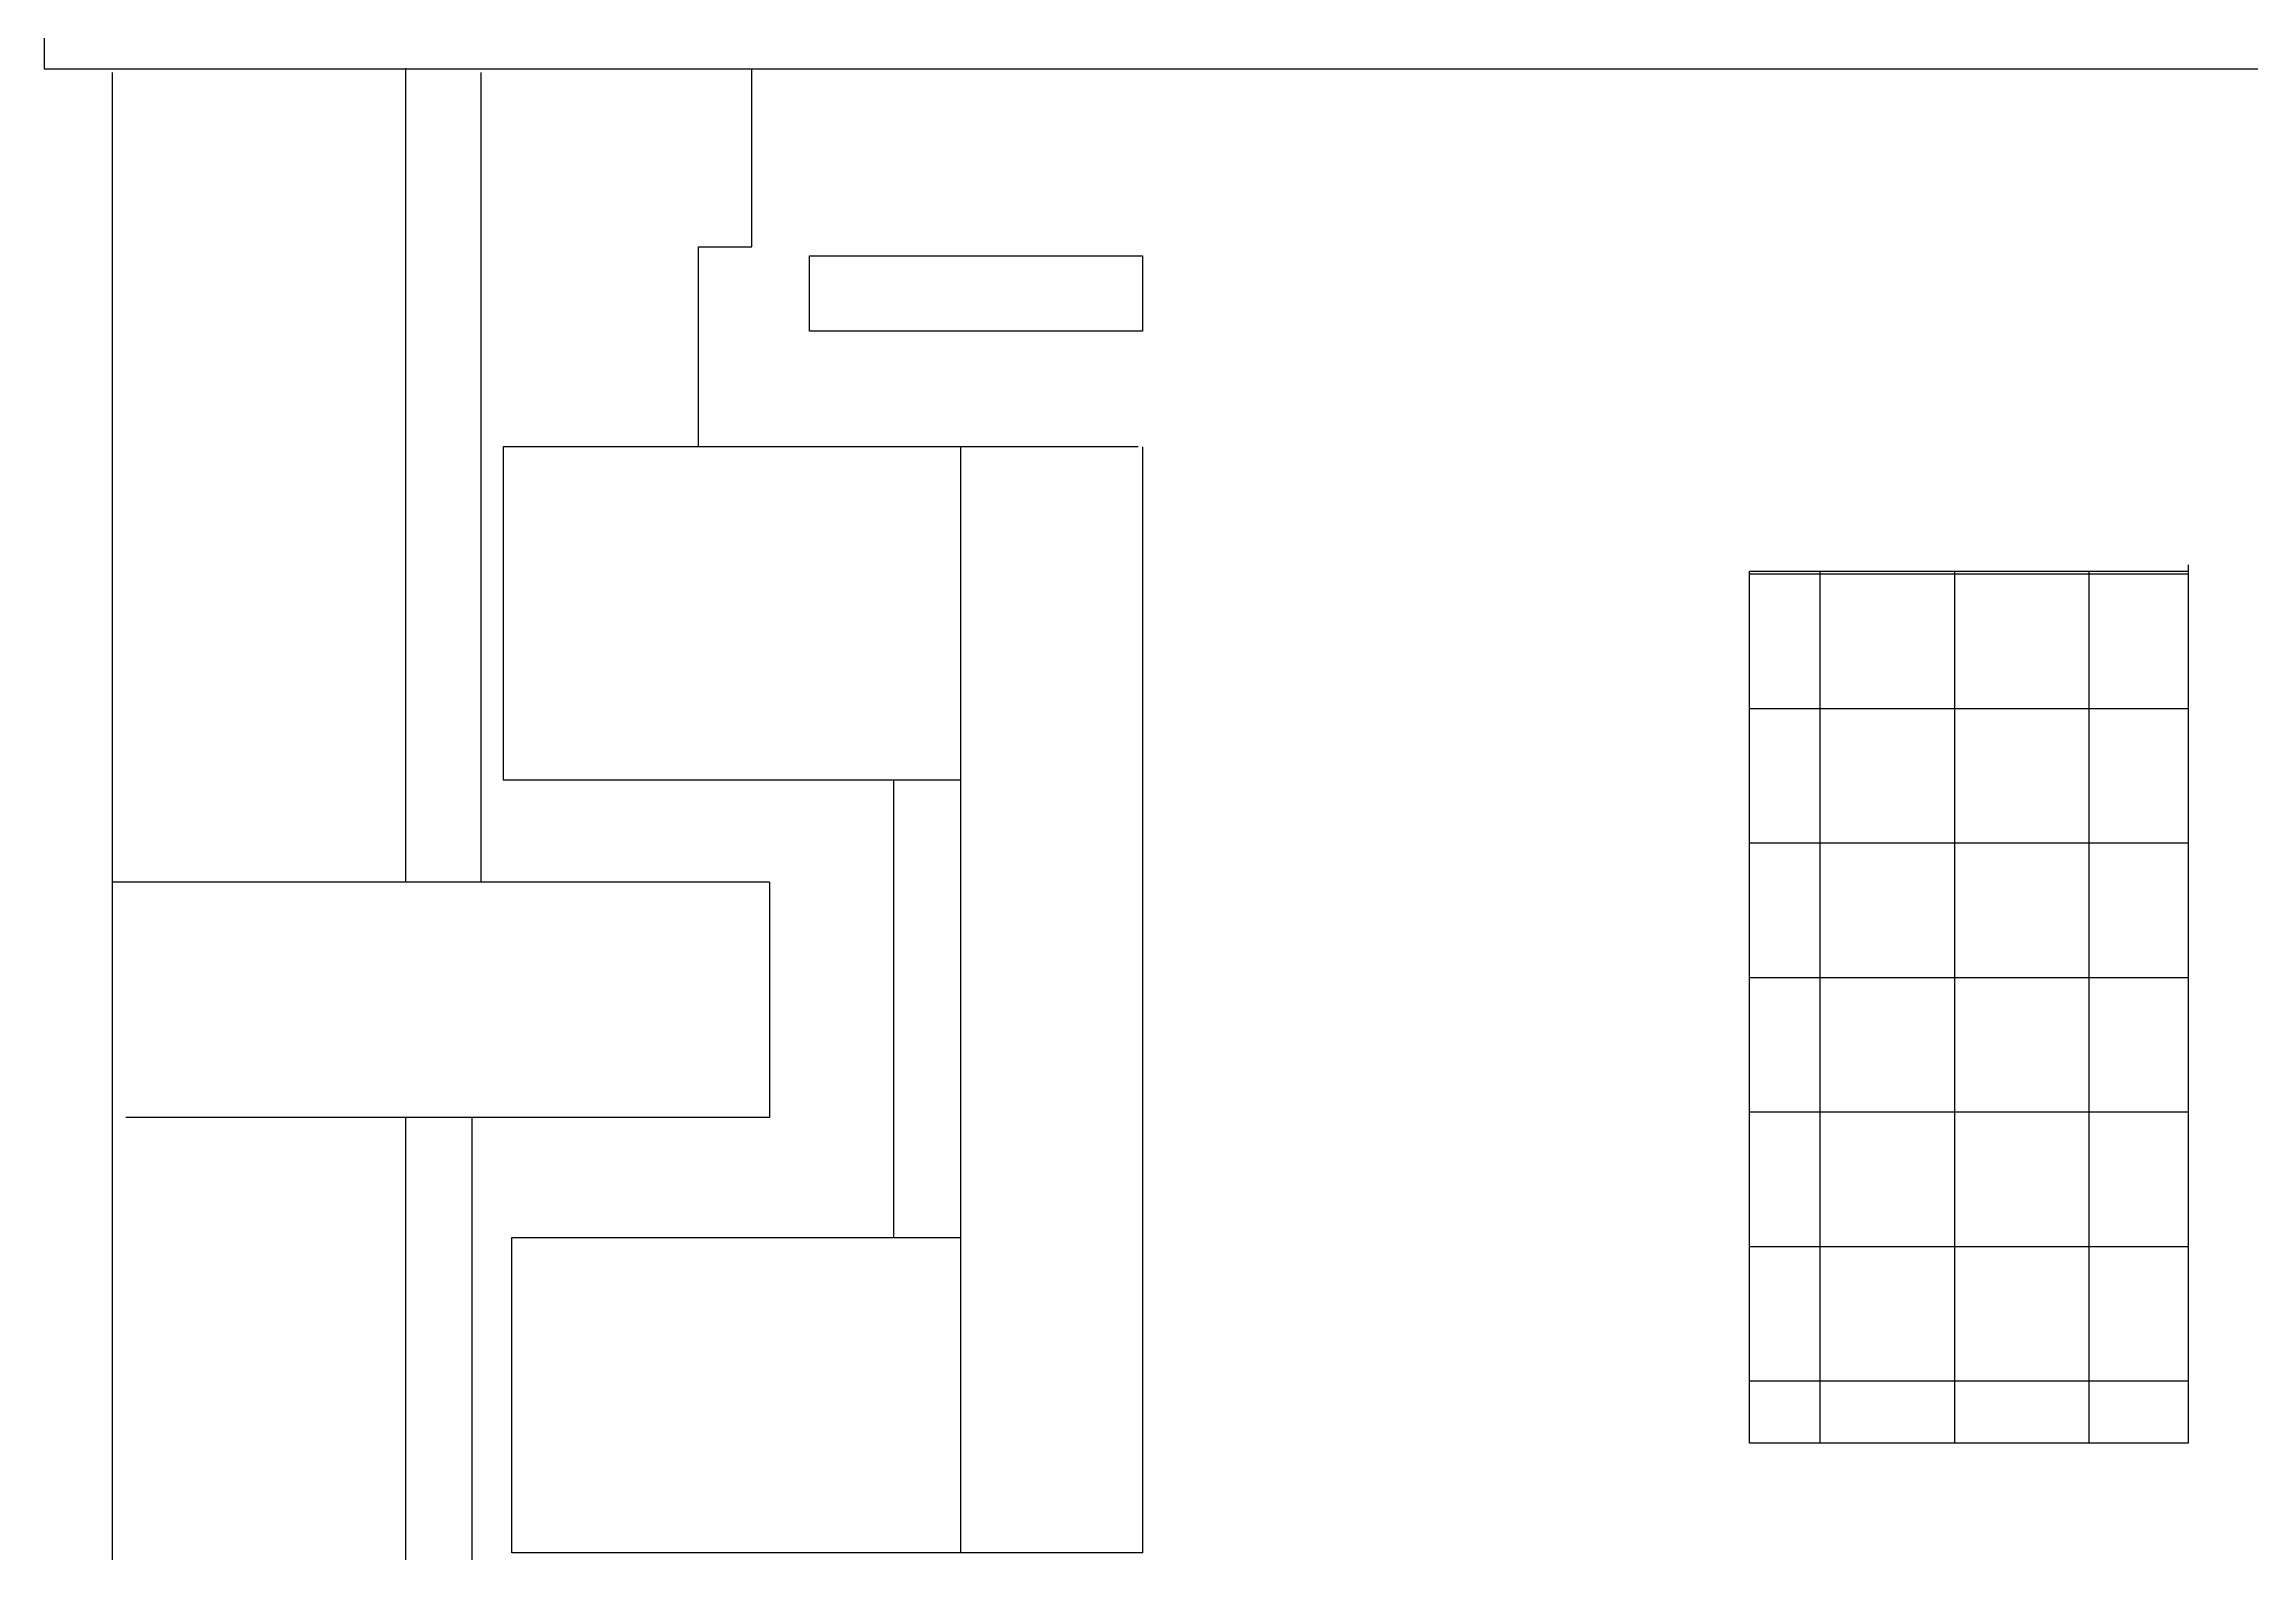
# Model space of a CAD drawing. Extents: x -121210 to 57230, y 84783 to 157800.
# Drawn here: x -31553 to -30522, y 117939 to 118645 of the extents above; entities that cross this region are included whole.
import ezdxf

# ---------------------------------------------------------------- set-up
doc = ezdxf.new("R2010")
doc.units = 0
doc.header["$MEASUREMENT"] = 0
doc.layers.get('0').update_dxf_attribs({"linetype": 'CONTINUOUS'})
doc.styles.add('arial', font='', dxfattribs={"width": 0.8})
doc.styles.get('arial').set_extended_font_data('Arial Black')

# ---------------------------------------------------------------- blocks, each defined once
blk = doc.blocks.new('A$C1C31036F')
h = blk.add_hatch()
h.set_pattern_fill('NET', color=256, scale=39.593133, angle=-90, style=0)
h.set_pattern_definition([(270, (-82188.48, 129816.64), (-125.7082, -5e-14), []), (180, (-82188.48, 129816.64), (-6e-14, 125.7082), [])])
h.paths.add_polyline_path([(2915.1, 1315.7), (3324.9, 1315.7), (3324.9, 2130.7), (2915.1, 2130.7)])
for p, q in [((1321.4, 2808.3), (1321.4, 2600)), ((1321.4, 2600), (5649.8, 2600)), ((1659, 2600.7), (1659, 1840)), ((1982.7, 2433.7), (1982.7, 2600)), ((1385.1, 2596.5), (1385.1, 858.3)), ((1729.5, 2596.5), (1729.5, 1840)), ((1932.9, 2246.9), (1932.9, 2433.7)), ((1932.9, 2433.7), (1982.7, 2433.7)), ((2343.7, 2246.9), (1750.3, 2246.9)), ((1750.3, 2246.9), (1750.3, 1935.5)), ((2177.7, 2246.9), (2177.7, 1213)), ((2347.9, 2246.9), (2347.9, 1213)), ((2915.1, 1315.7), (2915.1, 2130.7)), ((2915.1, 2130.7), (3324.9, 2130.7)), ((3324.9, 2136.6), (3324.9, 1315.7)), ((1750.3, 1935.5), (2177.7, 1935.5)), ((2115.5, 1507.8), (2115.5, 1935.5)), ((1999.3, 1840), (1385.1, 1840)), ((1999.3, 1840), (1999.3, 1619.9)), ((1999.3, 1619.9), (1397.6, 1619.9)), ((1659, 1619.9), (1659, 855.1)), ((1721.2, 1619.9), (1721.2, 859.3)), ((1758.6, 1213), (1758.6, 1507.8)), ((1758.6, 1507.8), (2177.7, 1507.8)), ((3324.9, 1315.7), (2915.1, 1315.7)), ((2347.9, 1213), (1758.6, 1213))]:
    blk.add_line(p, q)
blk.add_lwpolyline([(2347.9, 2425.4), (2347.9, 2354.9), (2036.6, 2354.9), (2036.6, 2425.4)], close=True)
at = {"style": 'arial', "text_generation_flag": 2}
blk.add_text('DISEÑADO POR: ANGEL LARA', height=0.198, rotation=359.6198, dxfattribs=at).set_placement((3293.1, 1315.7))

msp = doc.modelspace()

# ---------------------------------------------------------------- block references
at = {"xscale": 0.5, "yscale": 0.5, "zscale": 0.5}
msp.add_blockref('A$C1C31036F', (-32213.8, 117333.2), dxfattribs=at)

doc.saveas('drawing.dxf')
